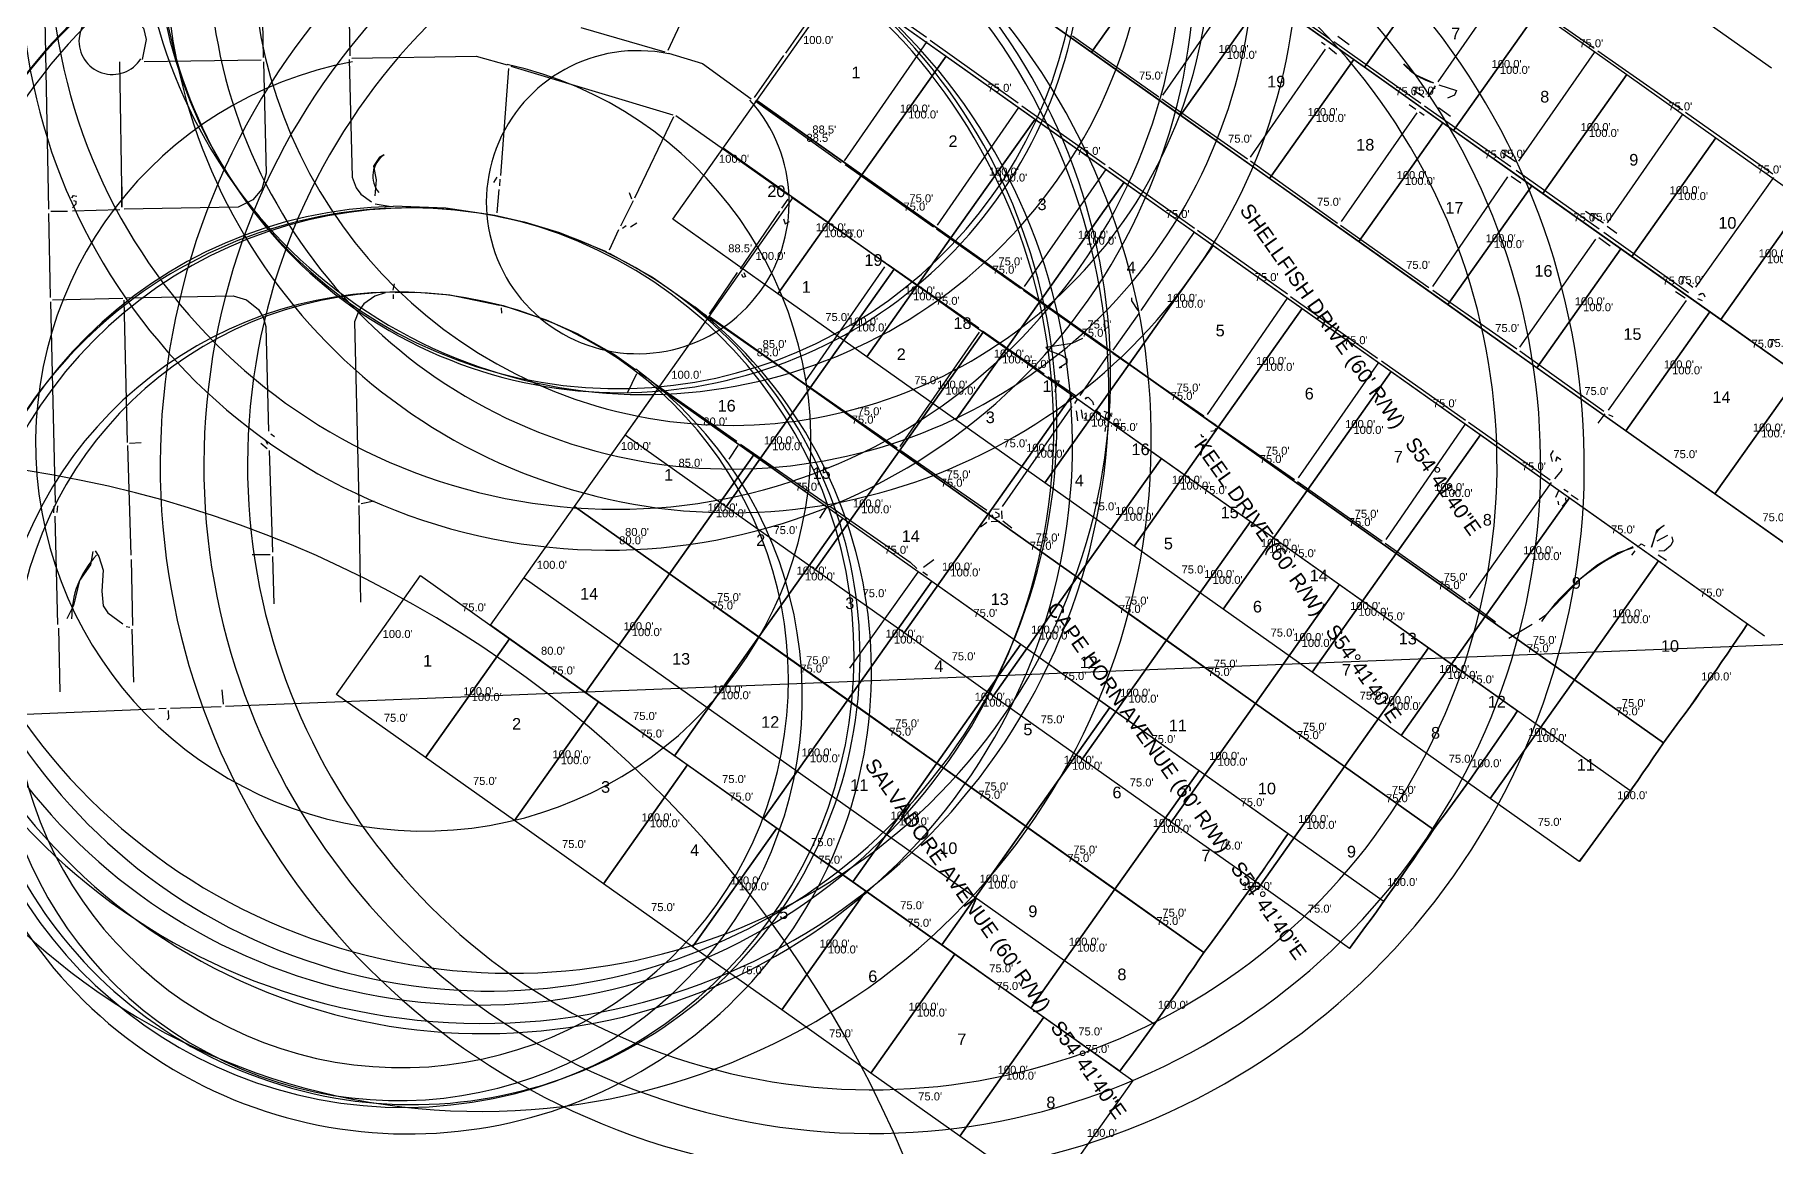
# Model space of a CAD drawing. Extents: x -873 to 1838, y -2955 to 263.
# Drawn here: x 34 to 1230, y -1863 to -1100 of the extents above; entities that cross this region are included whole.
import ezdxf

# ---------------------------------------------------------------- set-up
doc = ezdxf.new("R2010")
doc.units = 0
doc.linetypes.add('ROT_-54.69', pattern=[0])
for name, color, linetype in [('CONTROL', 1, 'CONTINUOUS'), ('CURVE', 6, 'CONTINUOUS'), ('DIM-LABELS', 3, 'CONTINUOUS'), ('LOT_LINE_APPROX', 1, 'CONTINUOUS'), ('ROW_STREET', 2, 'CONTINUOUS'), ('TEXT-LABELS', 7, 'CONTINUOUS'), ('TRACED_VECTOR', 5, 'CONTINUOUS')]:
    doc.layers.add(name, color=color, linetype=linetype)
doc.styles.get("Standard").update_dxf_attribs({"font": 'Arial'})

msp = doc.modelspace()

# ---------------------------------------------------------------- linework, layer by layer
at = {"layer": 'CONTROL'}
for centre, radius, end in [((512.358, -1038.6576), 359.27, 54.6944), ((609.1571, -1394.9948), 459.36, 56.075)]:
    msp.add_arc(centre, radius, 92.4083, end, dxfattribs=at)
at = {"layer": 'CURVE'}
for points in [[(1210.7034, -1504.398), (1207.2143, -1509.5834), (1203.7087, -1514.7577), (1200.1866, -1519.9207), (1196.648, -1525.0726), (1193.0931, -1530.2131), (1189.5218, -1535.3422), (1185.9341, -1540.4599), (1182.3301, -1545.5662), (1178.7099, -1550.6609), (1175.0734, -1555.7441), (1171.4208, -1560.8156), (1167.752, -1565.8755), (1164.067, -1570.9237), (1160.366, -1575.96), (1156.649, -1580.9846), (1152.9159, -1585.9972)], [(1052.6888, -1564.0458), (1049.1997, -1569.2312), (1045.6941, -1574.4055), (1042.172, -1579.5686), (1038.6335, -1584.7204), (1035.0785, -1589.8609), (1031.5072, -1594.99), (1027.9195, -1600.1078), (1024.3155, -1605.214), (1020.6953, -1610.3088), (1017.0588, -1615.3919), (1013.4062, -1620.4635), (1009.7374, -1625.5233), (1006.0525, -1630.5715), (1002.3514, -1635.6079), (998.6344, -1640.6324), (994.9013, -1645.6451)], [(1152.9097, -1586.0061), (1149.4206, -1591.1915), (1145.9149, -1596.3658), (1142.3929, -1601.5289), (1138.8543, -1606.6807), (1135.2994, -1611.8212), (1131.728, -1616.9503), (1128.1404, -1622.068), (1124.5364, -1627.1743), (1120.9162, -1632.269), (1117.2797, -1637.3522), (1113.627, -1642.4238), (1109.9582, -1647.4836), (1106.2733, -1652.5318), (1102.5723, -1657.5681), (1098.8552, -1662.5927), (1095.1222, -1667.6053)], [(894.9323, -1648.3838), (891.4433, -1653.5692), (887.9376, -1658.7435), (884.4155, -1663.9066), (880.877, -1669.0584), (877.322, -1674.1989), (873.7507, -1679.328), (870.163, -1684.4457), (866.5591, -1689.552), (862.9388, -1694.6467), (859.3024, -1699.7299), (855.6497, -1704.8015), (851.9809, -1709.8613), (848.296, -1714.9095), (844.595, -1719.9458), (840.8779, -1724.9704), (837.1449, -1729.983)], [(994.8951, -1645.6539), (991.406, -1650.8393), (987.9004, -1656.0136), (984.3783, -1661.1767), (980.8397, -1666.3285), (977.2848, -1671.469), (973.7134, -1676.5981), (970.1258, -1681.7159), (966.5218, -1686.8221), (962.9016, -1691.9169), (959.2651, -1697), (955.6125, -1702.0716), (951.9436, -1707.1315), (948.2587, -1712.1796), (944.5577, -1717.216), (940.8407, -1722.2405), (937.1076, -1727.2532)], [(837.1386, -1729.9919), (833.6495, -1735.1773), (830.1439, -1740.3516), (826.6218, -1745.5147), (823.0833, -1750.6665), (819.5283, -1755.807), (815.957, -1760.9361), (812.3693, -1766.0539), (808.7653, -1771.1601), (805.1451, -1776.2549), (801.5086, -1781.338), (797.856, -1786.4096), (794.1872, -1791.4694), (790.5022, -1796.5176), (786.8012, -1801.554), (783.0842, -1806.5785), (779.3511, -1811.5912)]]:
    msp.add_lwpolyline(points, dxfattribs=at)
for centre, radius, start, end in [((427.2088, -1050.1759), 403.4333, 78.5841, 67.5509), ((432.9203, -1036.546), 389.0607, 92.144, 79.3858), ((452.3323, -999.6472), 347.0985, 67.6863, 54.3516), ((512.358, -1038.6576), 389.27, 92.4083, 54.6944), ((433.9139, -1025.5983), 317.091, 92.4059, 74.1548), ((436.3018, -1027.3729), 318.1045, 74.2581, 56.8676), ((512.358, -1038.6576), 329.27, 92.4083, 54.6944), ((609.1571, -1394.9948), 489.36, 92.4083, 56.075), ((339.7101, -1378.0363), 461.1497, 79.1189, 70.3914), ((340.6628, -1347.6632), 431.0984, 89.4199, 78.8192), ((361.5528, -1332.9253), 411.3707, 70.7743, 61.445), ((609.1571, -1394.9948), 429.36, 92.4083, 56.075), ((342.2558, -1381.2636), 404.4991, 64.9137, 54.8241), ((338.4896, -1370.7806), 395.3382, 89.1034, 76.5372), ((346.3067, -1366.8257), 389.6776, 77.217, 64.8811), ((86.9349, -1103.9181), 22.9933, 22.5067, 328.1064), ((448.0036, -1214.6518), 104.0906, 78.3114, 42.269), ((300.6187, -1380.2162), 266.4692, 100.5008, 77.5168), ((1006.361, -1091.3932), 42.7932, 221.4733, 254.5878), ((283.4818, -1196.7446), 17.5719, 124.0865, 219.9304), ((290.5736, -1536.6499), 318.044, 64.2412, 51.7567), ((287.1643, -1526.9656), 309.5267, 91.3062, 78.3343), ((292.7796, -1526.5729), 307.9687, 78.8472, 64.3366), ((283.3712, -1554.1033), 277.7053, 74.9382, 54.0044), ((285.2054, -1542.8278), 266.3429, 90.8475, 75.2329), ((-90.9464, -2172.5022), 782.403, 95.7539, 88.4406), ((1161.1356, -1450.2455), 15.5846, 119.6239, 149.9324), ((120.023, -1499.6114), 61.1137, 136.0077, 181.1949), ((1190.2022, -1587.4146), 147.9061, 113.2244, 145.0135), ((-417.0776, -412.8943), 1959.86, 323.2325, 326.1563), ((-575.0922, -472.5421), 1959.86, 323.2325, 326.1563), ((-474.8714, -494.5024), 1959.86, 323.2325, 326.1563), ((-732.8487, -556.8801), 1959.86, 323.2325, 326.1563), ((-632.8859, -554.1503), 1959.86, 323.2325, 326.1563), ((-790.6424, -638.4882), 1959.86, 323.2325, 326.1563)]:
    msp.add_arc(centre, radius, start, end, dxfattribs=at)
at = {"layer": 'LOT_LINE_APPROX'}
for points in [[(756.4643, -986.6532), (817.6704, -1029.9985), (759.8767, -1111.6066), (698.6706, -1068.2613)], [(944.1129, -997.0065), (1005.319, -1040.3518), (947.5252, -1121.9599), (886.3191, -1078.6146)], [(817.6704, -1029.9985), (878.8765, -1073.3438), (821.0827, -1154.9519), (759.8767, -1111.6066)], [(1005.319, -1040.3518), (1066.5251, -1083.6971), (1008.7313, -1165.3052), (947.5252, -1121.9599)], [(587.6418, -1063.1543), (659.8486, -1114.2902), (602.0549, -1195.8983), (529.8481, -1144.7624)], [(878.8765, -1073.3438), (940.0826, -1116.6891), (882.2888, -1198.2972), (821.0827, -1154.9519)], [(1066.5251, -1083.6971), (1127.7311, -1127.0424), (1069.9374, -1208.6505), (1008.7313, -1165.3052)], [(659.8486, -1114.2902), (721.0547, -1157.6355), (663.261, -1239.2436), (602.0549, -1195.8983)], [(940.0826, -1116.6891), (1001.2887, -1160.0344), (943.4949, -1241.6425), (882.2888, -1198.2972)], [(1127.7311, -1127.0424), (1188.9372, -1170.3877), (1131.1435, -1251.9958), (1069.9374, -1208.6505)], [(529.8481, -1144.7624), (602.0549, -1195.8983), (544.2612, -1277.5065), (472.0543, -1226.3706)], [(721.0547, -1157.6355), (782.2608, -1200.9808), (724.4671, -1282.5889), (663.261, -1239.2436)], [(1001.2887, -1160.0344), (1062.4947, -1203.3797), (1004.701, -1284.9878), (943.4949, -1241.6425)], [(1188.9372, -1170.3877), (1250.1433, -1213.733), (1192.3496, -1295.3411), (1131.1435, -1251.9958)], [(602.0549, -1195.8983), (663.261, -1239.2436), (605.4673, -1320.8518), (544.2612, -1277.5065)], [(782.2608, -1200.9808), (843.4669, -1244.3261), (785.6732, -1325.9343), (724.4671, -1282.5889)], [(1062.4947, -1203.3797), (1123.7008, -1246.725), (1065.9071, -1328.3331), (1004.701, -1284.9878)], [(554.8793, -1211.504), (624.2462, -1260.6287), (566.4525, -1342.2368), (497.0856, -1293.1121)], [(1250.1433, -1213.733), (1311.3494, -1257.0783), (1253.5556, -1338.6864), (1192.3496, -1295.3411)], [(663.261, -1239.2436), (724.4671, -1282.5889), (666.6733, -1364.1971), (605.4673, -1320.8518)], [(843.4669, -1244.3261), (904.673, -1287.6714), (846.8792, -1369.2796), (785.6732, -1325.9343)], [(1123.7008, -1246.725), (1184.9069, -1290.0703), (1127.1132, -1371.6784), (1065.9071, -1328.3331)], [(624.2462, -1260.6287), (685.4523, -1303.974), (627.6586, -1385.5821), (566.4525, -1342.2368)], [(724.4671, -1282.5889), (785.6732, -1325.9343), (727.8794, -1407.5424), (666.6733, -1364.1971)], [(904.673, -1287.6714), (965.8791, -1331.0168), (908.0853, -1412.6249), (846.8792, -1369.2796)], [(1184.9069, -1290.0703), (1246.113, -1333.4156), (1188.3192, -1415.0237), (1127.1132, -1371.6784)], [(497.0856, -1293.1121), (566.4525, -1342.2368), (508.6588, -1423.8449), (439.2919, -1374.7202)], [(685.4523, -1303.974), (746.6584, -1347.3193), (688.8647, -1428.9274), (627.6586, -1385.5821)], [(785.6732, -1325.9343), (846.8792, -1369.2796), (789.0855, -1450.8877), (727.8794, -1407.5424)], [(965.8791, -1331.0168), (1027.0851, -1374.3621), (969.2914, -1455.9702), (908.0853, -1412.6249)], [(1246.113, -1333.4156), (1307.3191, -1376.7609), (1303.83, -1381.9463), (1300.3244, -1387.1206), (1296.8023, -1392.2837), (1293.2637, -1397.4355), (1289.7088, -1402.576), (1286.1374, -1407.7051), (1282.5498, -1412.8229), (1278.9458, -1417.9291), (1275.3256, -1423.0239), (1271.6891, -1428.107), (1268.0364, -1433.1786), (1264.3676, -1438.2385), (1260.6827, -1443.2866), (1256.9817, -1448.323), (1253.2646, -1453.3475), (1249.5253, -1458.369), (1188.3192, -1415.0237)], [(462.4094, -1342.077), (527.6958, -1388.312), (469.9021, -1469.9201), (404.6156, -1423.6851)], [(566.4525, -1342.2368), (627.6586, -1385.5821), (569.8648, -1467.1902), (508.6588, -1423.8449)], [(746.6584, -1347.3193), (807.8645, -1390.6646), (750.0707, -1472.2727), (688.8647, -1428.9274)], [(846.8792, -1369.2796), (908.0853, -1412.6249), (850.2916, -1494.233), (789.0855, -1450.8877)], [(1027.0851, -1374.3621), (1088.2912, -1417.7074), (1030.4975, -1499.3155), (969.2914, -1455.9702)], [(627.6586, -1385.5821), (688.8647, -1428.9274), (631.0709, -1510.5355), (569.8648, -1467.1902)], [(527.6958, -1388.312), (588.9019, -1431.6573), (531.1082, -1513.2654), (469.9021, -1469.9201)], [(807.8645, -1390.6646), (869.0706, -1434.0099), (811.2768, -1515.618), (750.0707, -1472.2727)], [(908.0853, -1412.6249), (969.2914, -1455.9702), (911.4977, -1537.5783), (850.2916, -1494.233)], [(1088.2912, -1417.7074), (1149.4973, -1461.0527), (1091.7036, -1542.6608), (1030.4975, -1499.3155)], [(404.6156, -1423.6851), (469.9021, -1469.9201), (412.1084, -1551.5282), (346.8219, -1505.2932)], [(588.9019, -1431.6573), (650.108, -1475.0026), (592.3143, -1556.6107), (531.1082, -1513.2654)], [(688.8647, -1428.9274), (750.0707, -1472.2727), (692.277, -1553.8808), (631.0709, -1510.5355)], [(869.0706, -1434.0099), (930.2766, -1477.3552), (872.4829, -1558.9633), (811.2768, -1515.618)], [(969.2914, -1455.9702), (1030.4975, -1499.3155), (972.7037, -1580.9236), (911.4977, -1537.5783)], [(298.6731, -1471.1949), (359.8792, -1514.5402), (302.0854, -1596.1483), (240.8794, -1552.803)], [(469.9021, -1469.9201), (531.1082, -1513.2654), (473.3145, -1594.8735), (412.1084, -1551.5282)], [(1149.4973, -1461.0527), (1210.7034, -1504.398), (1207.2143, -1509.5834), (1203.7087, -1514.7577), (1200.1866, -1519.9207), (1196.648, -1525.0726), (1193.0931, -1530.2131), (1189.5218, -1535.3422), (1185.9341, -1540.4599), (1182.3301, -1545.5662), (1178.7099, -1550.6609), (1175.0734, -1555.7441), (1171.4208, -1560.8156), (1167.752, -1565.8755), (1164.067, -1570.9237), (1160.366, -1575.96), (1156.649, -1580.9846), (1152.9097, -1586.0061), (1091.7036, -1542.6608)], [(650.108, -1475.0026), (711.3141, -1518.3479), (653.5204, -1599.956), (592.3143, -1556.6107)], [(750.0707, -1472.2727), (811.2768, -1515.618), (753.4831, -1597.2261), (692.277, -1553.8808)], [(930.2766, -1477.3552), (991.4827, -1520.7005), (933.689, -1602.3086), (872.4829, -1558.9633)], [(1030.4975, -1499.3155), (1091.7036, -1542.6608), (1033.9098, -1624.2689), (972.7037, -1580.9236)], [(359.8792, -1514.5402), (421.0853, -1557.8855), (363.2915, -1639.4936), (302.0854, -1596.1483)], [(531.1082, -1513.2654), (592.3143, -1556.6107), (534.5205, -1638.2188), (473.3145, -1594.8735)], [(711.3141, -1518.3479), (772.5202, -1561.6932), (714.7264, -1643.3013), (653.5204, -1599.956)], [(811.2768, -1515.618), (872.4829, -1558.9633), (814.6892, -1640.5714), (753.4831, -1597.2261)], [(991.4827, -1520.7005), (1052.6888, -1564.0458), (1049.1997, -1569.2312), (1045.6941, -1574.4055), (1042.172, -1579.5686), (1038.6335, -1584.7204), (1035.0785, -1589.8609), (1031.5072, -1594.99), (1027.9195, -1600.1078), (1024.3155, -1605.214), (1020.6953, -1610.3088), (1017.0588, -1615.3919), (1013.4062, -1620.4635), (1009.7374, -1625.5233), (1006.0525, -1630.5715), (1002.3514, -1635.6079), (998.6344, -1640.6324), (994.8951, -1645.6539), (933.689, -1602.3086)], [(1091.7036, -1542.6608), (1152.9097, -1586.0061), (1149.4206, -1591.1915), (1145.9149, -1596.3658), (1142.3929, -1601.5289), (1138.8543, -1606.6807), (1135.2994, -1611.8212), (1131.728, -1616.9503), (1128.1404, -1622.068), (1124.5364, -1627.1743), (1120.9162, -1632.269), (1117.2797, -1637.3522), (1113.627, -1642.4238), (1109.9582, -1647.4836), (1106.2733, -1652.5318), (1102.5723, -1657.5681), (1098.8552, -1662.5927), (1095.1159, -1667.6142), (1033.9098, -1624.2689)], [(421.0853, -1557.8855), (482.2913, -1601.2308), (424.4976, -1682.8389), (363.2915, -1639.4936)], [(592.3143, -1556.6107), (653.5204, -1599.956), (595.7266, -1681.5641), (534.5205, -1638.2188)], [(772.5202, -1561.6932), (833.7263, -1605.0385), (775.9325, -1686.6466), (714.7264, -1643.3013)], [(872.4829, -1558.9633), (933.689, -1602.3086), (875.8953, -1683.9167), (814.6892, -1640.5714)], [(482.2913, -1601.2308), (543.4974, -1644.5761), (485.7037, -1726.1842), (424.4976, -1682.8389)], [(653.5204, -1599.956), (714.7264, -1643.3013), (656.9327, -1724.9094), (595.7266, -1681.5641)], [(933.689, -1602.3086), (994.8951, -1645.6539), (991.406, -1650.8393), (987.9004, -1656.0136), (984.3783, -1661.1767), (980.8397, -1666.3285), (977.2848, -1671.469), (973.7134, -1676.5981), (970.1258, -1681.7159), (966.5218, -1686.8221), (962.9016, -1691.9169), (959.2651, -1697), (955.6125, -1702.0716), (951.9436, -1707.1315), (948.2587, -1712.1796), (944.5577, -1717.216), (940.8407, -1722.2405), (937.1013, -1727.262), (875.8953, -1683.9167)], [(833.7263, -1605.0385), (894.9323, -1648.3838), (891.4433, -1653.5692), (887.9376, -1658.7435), (884.4155, -1663.9066), (880.877, -1669.0584), (877.322, -1674.1989), (873.7507, -1679.328), (870.163, -1684.4457), (866.5591, -1689.552), (862.9388, -1694.6467), (859.3024, -1699.7299), (855.6497, -1704.8015), (851.9809, -1709.8613), (848.296, -1714.9095), (844.595, -1719.9458), (840.8779, -1724.9704), (837.1386, -1729.9919), (775.9325, -1686.6466)], [(543.4974, -1644.5761), (604.7035, -1687.9214), (546.9098, -1769.5295), (485.7037, -1726.1842)], [(714.7264, -1643.3013), (775.9325, -1686.6466), (718.1388, -1768.2547), (656.9327, -1724.9094)], [(604.7035, -1687.9214), (665.9096, -1731.2667), (608.1159, -1812.8748), (546.9098, -1769.5295)], [(775.9325, -1686.6466), (837.1386, -1729.9919), (833.6495, -1735.1773), (830.1439, -1740.3516), (826.6218, -1745.5147), (823.0833, -1750.6665), (819.5283, -1755.807), (815.957, -1760.9361), (812.3693, -1766.0539), (808.7653, -1771.1601), (805.1451, -1776.2549), (801.5086, -1781.338), (797.856, -1786.4096), (794.1872, -1791.4694), (790.5022, -1796.5176), (786.8012, -1801.554), (783.0842, -1806.5785), (779.3449, -1811.6), (718.1388, -1768.2547)], [(665.9096, -1731.2667), (727.1157, -1774.612), (669.3219, -1856.2201), (608.1159, -1812.8748)], [(727.1157, -1774.612), (788.3218, -1817.9573), (730.528, -1899.5654), (669.3219, -1856.2201)]]:
    msp.add_lwpolyline(points, close=True, dxfattribs=at)
at = {"layer": 'ROW_STREET'}
for p, q in [((500.1507, -927.6722), (1256.968, -1463.6398)), ((465.4744, -976.6371), (1222.2917, -1512.6047)), ((529.8481, -1144.7624), (1152.9097, -1586.0061)), ((506.7306, -1177.4057), (1129.7922, -1618.6493)), ((497.0856, -1293.1121), (994.8951, -1645.6539)), ((462.4094, -1342.077), (960.2188, -1694.6188)), ((404.6156, -1423.6851), (837.1386, -1729.9919)), ((369.9394, -1472.6499), (802.4624, -1778.9568))]:
    msp.add_line(p, q, dxfattribs=at)
at = {"layer": 'TRACED_VECTOR'}
for points in [[(1719.7839, 155.3636), (1737.2334, -255.8751), (1736.6325, -275.8788), (1738.0505, -329.7526), (1743.8834, -426.3784), (1787.8565, -1495.6615), (1786.9043, -1496.7031), (164.6757, -1560.9867)], [(-515.9278, -127.2195), (-455.013, -1585.2902), (-453.9715, -1586.2423), (115.8085, -1562.6794)], [(33.6782, -733.8308), (42.9733, -1219.3494)], [(504.5827, -1033.3335), (468.584, -1110.3608)], [(585.2172, -1060.6802), (549.5735, -1112.2212)], [(587.1662, -1059.5939), (646.4741, -1101.3817)], [(865.9312, -1061.5716), (923.6992, -1102.4297)], [(860.1738, -1066.8241), (808.5677, -1141.0556)], [(1042.4984, -1067.6345), (997.9437, -1132.0607)], [(1044.9458, -1066.5259), (1105.2729, -1108.7674)], [(1150.9009, -1068.2652), (1227.2379, -1122.2739)], [(189.9726, -1078.411), (190.6304, -1115.3386)], [(249.329, -1076.7471), (250.0091, -1114.1731)], [(108.3152, -1095.0591), (110.1682, -1102.9667), (107.283, -1116.5805)], [(408.9435, -1094.5577), (466.635, -1111.4471)], [(746.8124, -1100.3765), (806.1203, -1142.1643)], [(469.1718, -1112.3321), (492.4567, -1119.2782), (526.0165, -1143.7426)], [(646.6082, -1104.3722), (589.8549, -1186.326)], [(649.0556, -1103.2636), (709.4274, -1146.5019)], [(920.5233, -1109.564), (868.9171, -1183.7956)], [(917.8076, -1104.6916), (920.3891, -1106.5735)], [(922.9706, -1108.4554), (928.156, -1112.7175)], [(926.2807, -1104.3115), (986.1094, -1146.5754)], [(929.1147, -1100.6885), (936.8592, -1106.3341)], [(1105.4071, -1111.7579), (1053.3249, -1186.5102)], [(1107.8544, -1110.6492), (1165.6, -1151.0089)], [(91.8768, -1118.2705), (93.3581, -1218.088), (93.7289, -1204.0876)], [(190.7645, -1118.3291), (192.6902, -1194.654), (189.6932, -1205.7756), (183.5268, -1213.0441), (173.2613, -1217.9994), (94.9204, -1219.5162)], [(108.8453, -1118.0087), (189.2022, -1116.9009)], [(249.6224, -1116.6875), (251.7494, -1197.4982), (254.5768, -1204.8626), (257.7686, -1209.2142), (264.9924, -1214.3838)], [(251.5714, -1115.6013), (336.9125, -1114.2699), (358.159, -1120.3087)], [(359.2676, -1122.7561), (353.5829, -1196.4258)], [(360.6958, -1121.1937), (472.0692, -1154.6528)], [(548.1453, -1113.7835), (527.9655, -1142.6563)], [(974.4129, -1119.632), (982.7453, -1127.2489), (994.9756, -1132.6933)], [(996.0619, -1134.6423), (990.9147, -1142.3645)], [(998.5316, -1134.032), (1010.6948, -1137.9812), (1009.3337, -1141.0388), (1004.439, -1143.256)], [(528.5757, -1145.126), (587.906, -1187.4123)], [(808.181, -1143.5701), (866.9682, -1184.8818)], [(978.157, -1147.4316), (982.7993, -1150.7192)], [(981.2211, -1137.8051), (988.4226, -1142.4763)], [(472.6347, -1156.1257), (445.6652, -1211.7723)], [(474.0852, -1155.0618), (551.4414, -1209.5243)], [(709.5616, -1149.4924), (653.7604, -1230.4046)], [(712.0089, -1148.3838), (769.2561, -1188.7658)], [(983.4095, -1153.189), (931.3273, -1227.9413)], [(985.3808, -1152.6011), (988.4831, -1154.959)], [(988.6909, -1148.4573), (1047.9988, -1190.2451)], [(998.2279, -1149.5277), (1006.4932, -1155.6494)], [(1166.2326, -1153.977), (1114.1504, -1228.7293)], [(1168.1815, -1152.8907), (1228.0102, -1195.1546)], [(273.5297, -1182.0379), (270.6063, -1183.6673), (266.3889, -1189.8495), (268.3089, -1199.2524), (267.3056, -1210.2846)], [(1042.069, -1180.5227), (1051.3312, -1186.5996)], [(590.4651, -1188.7957), (651.313, -1231.5133)], [(769.8887, -1191.7339), (713.589, -1272.6685)], [(771.8376, -1190.6477), (830.6471, -1232.4578)], [(869.0289, -1186.2876), (928.88, -1229.0499)], [(1051.5995, -1192.5806), (1108.8467, -1232.9626)], [(351.1356, -1197.5344), (348.8, -1201.1352)], [(352.5125, -1205.9628), (351.2343, -1222.0016)], [(353.1963, -1198.9403), (352.8991, -1203.4484)], [(441.9974, -1207.9415), (443.6939, -1212.3602)], [(1045.8197, -1197.3347), (994.2583, -1272.5631)], [(1048.2895, -1196.7245), (1054.9925, -1201.418)], [(1228.6204, -1197.6243), (1175.0653, -1272.9421)], [(60.0377, -1210.0938), (59.108, -1211.6337), (60.0377, -1210.0938), (62.5522, -1210.4804)], [(60.1943, -1213.5827), (61.7119, -1214.014), (61.8013, -1216.0077), (59.421, -1218.6116)], [(59.5105, -1220.6052), (91.9299, -1219.6503)], [(267.5515, -1215.7672), (277.1109, -1217.3361)], [(280.1014, -1217.2019), (316.1216, -1218.5826), (349.8062, -1223.5639)], [(444.7578, -1213.8107), (436.0481, -1231.1817)], [(551.0771, -1212.5371), (546.8597, -1218.7194)], [(553.5022, -1210.9301), (617.9507, -1255.9832)], [(43.1074, -1222.3399), (44.2058, -1280.2234)], [(44.5356, -1220.7776), (56.0215, -1220.7618)], [(352.343, -1224.4489), (369.9888, -1228.1521), (394.2929, -1235.552), (426.3416, -1248.5974)], [(440.0355, -1231.0029), (437.6105, -1232.6099)], [(447.4446, -1229.1722), (443.0707, -1231.8655)], [(545.4539, -1220.7801), (518.2674, -1260.4551)], [(548.1919, -1226.1509), (549.3453, -1229.5951), (552.2687, -1227.9657)], [(930.9407, -1230.4557), (991.7886, -1273.1733)], [(1099.3162, -1220.9047), (1111.6583, -1228.8411)], [(1114.2622, -1231.2214), (1120.9652, -1235.9149)], [(434.6647, -1233.7409), (428.2905, -1247.5112)], [(653.3737, -1232.9191), (711.1417, -1273.7771)], [(830.2829, -1235.4707), (793.7317, -1289.0501)], [(832.7079, -1233.8636), (894.5973, -1277.5333)], [(1106.1692, -1240.0746), (1054.0646, -1314.3285)], [(1108.6166, -1238.966), (1116.3611, -1244.6116)], [(1111.949, -1235.3205), (1170.2377, -1276.6547)], [(428.9007, -1249.9809), (458.0931, -1266.151), (487.4866, -1286.8069)], [(516.3855, -1263.0366), (497.1802, -1291.3662)], [(520.8712, -1262.8353), (522.0022, -1265.7811), (520.5293, -1266.3466), (519.4431, -1264.3977)], [(617.5865, -1258.9961), (563.1687, -1337.3491)], [(620.0115, -1257.389), (682.3993, -1301.0364)], [(96.153, -1280.3901), (170.0081, -1279.0746), (179.1138, -1281.6626), (187.4015, -1288.2827), (190.6379, -1293.6312), (192.4238, -1300.0435), (194.1483, -1371.8826)], [(274.289, -1276.8936), (267.4006, -1279.2003), (259.6496, -1284.5422), (256.3619, -1289.1845), (253.2083, -1296.8173), (256.2837, -1421.0349), (256.6032, -1417.0252)], [(280.5001, -1270.622), (279.7045, -1275.1524)], [(279.8387, -1278.1429), (279.9729, -1281.1334)], [(281.2669, -1276.5806), (296.2417, -1276.4082), (318.8047, -1278.3926), (353.0771, -1285.3452)], [(713.2024, -1275.1829), (771.4911, -1316.517)], [(896.6804, -1279.4375), (956.5091, -1321.7014)], [(994.3701, -1275.0552), (1052.1157, -1315.4148)], [(1161.2215, -1276.0603), (1167.9021, -1280.2554)], [(1168.9278, -1269.7215), (1173.0717, -1273.0316)], [(1178.7555, -1277.2714), (1177.305, -1278.3353), (1180.2507, -1277.2043), (1181.3594, -1279.6517)], [(44.34, -1283.2139), (47.5206, -1420.9111)], [(45.7682, -1281.6515), (94.1593, -1280.4795)], [(94.7248, -1281.9524), (97.1135, -1379.7316)], [(354.1634, -1287.2942), (354.3199, -1290.7831)], [(355.5916, -1285.7319), (384.9916, -1295.4002), (406.3947, -1304.9279), (432.0087, -1319.2608), (446.4562, -1329.6)], [(490.0905, -1289.1872), (495.2312, -1292.4525)], [(792.3259, -1291.1108), (774.4816, -1316.3829)], [(787.3482, -1280.3469), (787.4377, -1282.3405), (791.738, -1289.1395)], [(894.233, -1280.5462), (839.3839, -1360.4168)], [(1168.49, -1282.2267), (1114.9349, -1357.5445)], [(1176.4199, -1280.8721), (1179.4775, -1282.2332)], [(497.292, -1293.8583), (561.2198, -1338.4354)], [(684.9809, -1302.9182), (727.2597, -1332.485)], [(682.5335, -1304.0269), (628.1157, -1382.3799)], [(753.6441, -1308.3281), (746.302, -1311.654), (728.4484, -1314.4526), (730.0331, -1316.3792), (739.6819, -1319.9417), (742.7842, -1322.2996), (742.9183, -1325.2901), (737.5699, -1328.5266), (739.5412, -1327.9387)], [(771.6029, -1319.0091), (751.8992, -1347.3611)], [(774.5711, -1318.3766), (836.9366, -1361.5254)], [(957.1417, -1324.6695), (901.7718, -1404.0641)], [(959.0906, -1323.5833), (1016.8585, -1364.4413)], [(1054.1764, -1316.8206), (1111.9667, -1358.1771)], [(447.0888, -1332.5681), (440.6923, -1345.84)], [(449.0378, -1331.4818), (454.2008, -1335.2456)], [(457.3031, -1337.6035), (516.0902, -1378.9152)], [(729.8412, -1334.3669), (749.4294, -1347.9713)], [(563.7789, -1339.8188), (626.1668, -1383.4662)], [(750.0173, -1349.9427), (748.1578, -1353.0226)], [(756.452, -1348.6552), (755.4999, -1349.6967), (757.4488, -1348.6104), (760.5735, -1351.4668), (761.1837, -1353.9365)], [(746.2536, -1355.1057), (698.3888, -1423.6758)], [(749.3782, -1357.962), (750.1897, -1364.9175)], [(752.8448, -1357.3071), (753.6115, -1363.2658)], [(756.5126, -1361.1379), (755.1291, -1363.6971)], [(762.3371, -1357.3807), (765.9378, -1359.7163)], [(768.3628, -1358.1092), (771.9188, -1359.448), (773.5258, -1361.873)], [(769.5608, -1362.5503), (772.12, -1363.9337)], [(839.0197, -1363.4297), (845.2019, -1367.6471)], [(1112.5546, -1360.1484), (1107.8387, -1366.353)], [(1115.069, -1360.535), (1118.1266, -1361.8961)], [(195.733, -1373.8092), (198.3145, -1375.6911)], [(768.1103, -1363.6142), (769.2189, -1366.0615)], [(769.3531, -1369.052), (768.9888, -1372.0649)], [(775.7431, -1366.7677), (780.8838, -1370.033)], [(835.0035, -1374.0977), (835.5689, -1375.5706), (837.0642, -1375.5035)], [(845.3137, -1370.1392), (844.3839, -1371.6792), (841.9142, -1372.2894)], [(847.7834, -1369.529), (899.3244, -1405.1728)], [(1016.4943, -1367.4542), (962.0989, -1446.3056)], [(1018.9193, -1365.8471), (1075.1249, -1405.277)], [(97.203, -1381.7252), (99.5824, -1457.0309)], [(98.6311, -1380.1629), (106.6058, -1379.8052)], [(189.0235, -1380.1032), (193.1897, -1383.9117)], [(191.9245, -1377.9754), (193.5539, -1380.8988)], [(194.752, -1385.3399), (196.8855, -1455.163)], [(516.7228, -1381.8834), (510.6459, -1391.1456)], [(518.6718, -1380.7971), (577.4365, -1421.6104)], [(628.2275, -1384.872), (688.0115, -1426.139)], [(1077.221, -1385.2062), (1075.3615, -1388.2861), (1076.5596, -1392.7271)], [(1082.7642, -1397.443), (1082.8313, -1398.9383), (1078.093, -1404.6444)], [(1079.9143, -1389.5801), (1079.0517, -1392.6154), (1079.9143, -1389.5801), (1082.4959, -1391.462)], [(901.3851, -1406.5786), (959.6515, -1447.4143)], [(1075.7128, -1407.2483), (1019.346, -1486.6876)], [(49.1277, -1423.3361), (48.8305, -1427.8442)], [(256.3731, -1423.0285), (257.3532, -1489.4074)], [(266.7281, -1420.0669), (257.8237, -1421.9646)], [(1080.9429, -1412.5073), (1078.6744, -1417.6033)], [(1080.2814, -1420.0283), (1080.8916, -1422.498)], [(1085.6746, -1417.7887), (1085.8087, -1420.7792), (1083.4284, -1423.383)], [(1084.4094, -1411.8524), (1087.4894, -1413.7119)], [(1089.5725, -1415.6161), (1094.2147, -1418.9038)], [(46.6356, -1423.4479), (46.3384, -1427.956)], [(47.447, -1430.4034), (49.2833, -1504.7346)], [(577.5707, -1424.6009), (572.8995, -1431.8024)], [(580.018, -1423.4923), (635.1821, -1461.9701), (639.8691, -1466.2546)], [(687.8932, -1434.6344), (683.5416, -1437.8262)], [(689.6185, -1428.564), (689.299, -1432.5737)], [(690.8613, -1434.0019), (696.8423, -1433.7336)], [(693.5611, -1427.3883), (696.1203, -1428.7717), (696.2097, -1430.7654), (692.7655, -1431.9188), (691.6569, -1429.4714)], [(692.4749, -1425.4393), (696.4622, -1425.2605)], [(698.0245, -1426.6886), (698.2705, -1432.1712)], [(698.836, -1433.6441), (705.0406, -1438.36)], [(1153.4462, -1436.7229), (1148.1202, -1440.4577), (1144.6247, -1451.6018), (1147.7112, -1442.4738)], [(1155.7529, -1443.6113), (1148.4332, -1447.4356)], [(1158.7882, -1444.474), (1159.4207, -1447.4421), (1158.0596, -1450.4997), (1153.7304, -1454.1898), (1149.7431, -1454.3687)], [(73.5082, -1454.7047), (71.917, -1463.7656), (64.4118, -1474.5901), (60.1879, -1491.7599), (55.6062, -1500.955)], [(74.9811, -1454.1392), (77.652, -1458.0147), (80.5689, -1467.3728), (79.7221, -1481.894), (80.6677, -1491.84), (83.8818, -1496.69), (94.2079, -1504.2175)], [(182.9745, -1456.7858), (195.4573, -1456.7253)], [(197.0196, -1458.1535), (197.9745, -1490.5729)], [(961.7122, -1448.8201), (1016.8987, -1487.7962)], [(1132.1643, -1452.1608), (1121.8317, -1455.6208), (1107.237, -1464.2663), (1096.1535, -1473.2536), (1071.3314, -1498.8387), (1067.4558, -1501.5097)], [(1133.2506, -1454.1097), (1130.8927, -1457.212)], [(1137.5351, -1449.4227), (1135.1325, -1451.5282), (1137.5351, -1449.4227), (1140.0943, -1450.8062)], [(1149.3564, -1456.8831), (1155.0179, -1460.6245)], [(99.7165, -1460.0214), (100.7544, -1505.4221)], [(640.4793, -1468.7243), (593.4996, -1534.7576)], [(643.9682, -1468.5678), (647.0705, -1470.9257)], [(651.5851, -1460.2354), (644.3325, -1465.5549)], [(1018.9594, -1489.2021), (1037.5508, -1502.8512)], [(96.291, -1506.1217), (98.8054, -1506.5083)], [(1062.6058, -1504.7238), (1046.5605, -1514.4331)], [(49.8935, -1507.2043), (50.8643, -1551.1097)], [(100.3677, -1507.9365), (101.5016, -1544.3433)], [(162.1677, -1549.6125), (163.1133, -1559.5585)], [(118.799, -1562.5453), (123.7831, -1562.3217)], [(125.3455, -1563.7499), (125.5914, -1569.2325), (124.6393, -1570.274)], [(126.7736, -1562.1875), (161.6852, -1561.1208)]]:
    msp.add_lwpolyline(points, dxfattribs=at)

# ---------------------------------------------------------------- texts
at = {"layer": 'DIM-LABELS'}
for s, p in [("100.0'", (561.6012, -1105.9812)), ("100.0'", (847.1233, -1112.1251)), ("100.0'", (852.8359, -1116.1706)), ("75.0'", (1095.1053, -1108.226)), ("100.0'", (1034.7719, -1122.4783)), ("100.0'", (1040.4845, -1126.5239)), ("75.0'", (688.4289, -1138.8192)), ("75.0'", (792.5025, -1130.423)), ("75.0'", (968.6628, -1141.218)), ("75.0'", (980.1511, -1140.7762)), ("100.0'", (628.0955, -1153.0715)), ("75.0'", (1156.3114, -1151.5713)), ("100.0'", (633.8081, -1157.1171)), ("100.0'", (908.3294, -1155.4704)), ("100.0'", (914.042, -1159.5159)), ("100.0'", (1095.978, -1165.8236)), ("88.5'", (563.9287, -1173.1867)), ("88.5'", (567.9743, -1167.4741)), ("75.0'", (853.7086, -1173.7683)), ("100.0'", (1101.6905, -1169.8692)), ("100.0'", (503.8075, -1187.5893)), ("75.0'", (749.635, -1182.1645)), ("75.0'", (1029.8689, -1184.5633)), ("75.0'", (1041.3571, -1184.1215)), ("100.0'", (689.3016, -1196.4168)), ("100.0'", (695.0141, -1200.4624)), ("100.0'", (969.5355, -1198.8157)), ("75.0'", (1217.5175, -1194.9166)), ("100.0'", (975.2481, -1202.8612)), ("100.0'", (1157.1841, -1209.169)), ("100.0'", (1162.8966, -1213.2145)), ("75.0'", (630.6352, -1220.4273)), ("75.0'", (634.6807, -1214.7147)), ("75.0'", (810.8411, -1225.5098)), ("75.0'", (914.9147, -1217.1136)), ("100.0'", (570.3018, -1234.6796)), ("75.0'", (1091.075, -1227.9086)), ("75.0'", (1102.5632, -1227.4669)), ("88.5'", (510.1805, -1249.0822)), ("100.0'", (576.0143, -1238.7252)), ("85.0'", (587.54, -1238.9226)), ("100.0'", (750.5077, -1239.7621)), ("100.0'", (756.2202, -1243.8077)), ("100.0'", (1030.7416, -1242.161)), ("100.0'", (1036.4541, -1246.2065)), ("100.0'", (528.8388, -1254.3308)), ("75.0'", (695.8868, -1258.06)), ("75.0'", (976.1207, -1260.4589)), ("100.0'", (1218.3901, -1252.5143)), ("100.0'", (1224.1027, -1256.5598)), ("75.0'", (691.8413, -1263.7726)), ("75.0'", (872.0472, -1268.8551)), ("75.0'", (1152.2811, -1271.2539)), ("75.0'", (1163.7693, -1270.8122)), ("100.0'", (631.5078, -1278.0249)), ("100.0'", (637.2204, -1282.0705)), ("75.0'", (652.8265, -1285.1576)), ("100.0'", (811.7137, -1283.1074)), ("75.0'", (576.887, -1296.3228)), ("100.0'", (817.4263, -1287.153)), ("100.0'", (1091.9477, -1285.5063)), ("100.0'", (1097.6602, -1289.5518)), ("100.0'", (592.4931, -1299.4099)), ("100.0'", (598.2056, -1303.4555)), ("75.0'", (753.0473, -1307.1179)), ("75.0'", (757.0929, -1301.4053)), ("75.0'", (1037.3268, -1303.8042)), ("85.0'", (529.7463, -1320.5307)), ("85.0'", (533.7918, -1314.8182)), ("75.0'", (933.2532, -1312.2004)), ("75.0'", (1213.4872, -1314.5992)), ("75.0'", (1224.9754, -1314.1575)), ("100.0'", (692.7139, -1321.3702)), ("100.0'", (698.4265, -1325.4158)), ("75.0'", (714.0326, -1328.5029)), ("100.0'", (872.9198, -1326.4527)), ("100.0'", (878.6324, -1330.4983)), ("100.0'", (1153.1537, -1328.8516)), ("100.0'", (1158.8663, -1332.8971)), ("100.0'", (471.045, -1335.9389)), ("75.0'", (638.0931, -1339.6681)), ("100.0'", (653.6992, -1342.7552)), ("75.0'", (818.299, -1344.7506)), ("100.0'", (659.4117, -1346.8008)), ("75.0'", (814.2534, -1350.4632)), ("75.0'", (994.4593, -1355.5457)), ("75.0'", (1098.5329, -1347.1495)), ("80.0'", (493.0298, -1368.0507)), ("75.0'", (595.0328, -1366.7657)), ("75.0'", (599.0783, -1361.0531)), ("100.0'", (753.92, -1364.7155)), ("100.0'", (759.6326, -1368.7611)), ("100.0'", (534.6993, -1381.0181)), ("75.0'", (775.2387, -1371.8482)), ("100.0'", (934.1259, -1369.798)), ("100.0'", (939.8385, -1373.8436)), ("100.0'", (1214.3598, -1372.1969)), ("100.0'", (1220.0724, -1376.2424)), ("100.0'", (436.3688, -1384.9038)), ("100.0'", (540.4119, -1385.0636)), ("75.0'", (699.2992, -1383.0134)), ("100.0'", (714.9052, -1386.1006)), ("100.0'", (720.6178, -1390.1461)), ("75.0'", (879.5051, -1388.0959)), ("75.0'", (1159.739, -1390.4948)), ("85.0'", (475.9981, -1396.4263)), ("75.0'", (660.2844, -1404.3985)), ("75.0'", (875.4595, -1393.8085)), ("75.0'", (1055.6654, -1398.891)), ("75.0'", (556.2761, -1412.8409)), ("75.0'", (656.2388, -1410.111)), ("100.0'", (815.1261, -1408.0608)), ("100.0'", (820.8387, -1412.1064)), ("75.0'", (836.4447, -1415.1935)), ("100.0'", (995.332, -1413.1433)), ("100.0'", (495.9427, -1427.0932)), ("100.0'", (595.9054, -1424.3634)), ("100.0'", (601.618, -1428.4089)), ("75.0'", (760.5052, -1426.3587)), ("100.0'", (1001.0446, -1417.1889)), ("100.0'", (501.6553, -1431.1388)), ("100.0'", (776.1113, -1429.4459)), ("100.0'", (781.8239, -1433.4914)), ("75.0'", (936.6656, -1437.1538)), ("75.0'", (940.7111, -1431.4412)), ("75.0'", (1220.9451, -1433.8401)), ("80.0'", (435.2361, -1449.6589)), ("80.0'", (439.2816, -1443.9463)), ("75.0'", (541.2846, -1442.6613)), ("75.0'", (721.4905, -1447.7438)), ("100.0'", (876.3322, -1451.4061)), ("75.0'", (1116.8715, -1442.2363)), ("75.0'", (617.4822, -1456.1862)), ("75.0'", (717.4449, -1453.4563)), ("100.0'", (882.0447, -1455.4517)), ("75.0'", (897.6508, -1458.5388)), ("100.0'", (1056.5381, -1456.4886)), ("100.0'", (1062.2506, -1460.5342)), ("100.0'", (378.575, -1466.5119)), ("100.0'", (557.1488, -1470.4385)), ("100.0'", (562.8613, -1474.4841)), ("100.0'", (657.1115, -1467.7087)), ("100.0'", (662.8241, -1471.7542)), ("75.0'", (821.7113, -1469.704)), ("100.0'", (837.3174, -1472.7912)), ("75.0'", (1001.9172, -1474.7865)), ("75.0'", (502.5279, -1488.7364)), ("75.0'", (602.4907, -1486.0066)), ("100.0'", (843.03, -1476.8367)), ("75.0'", (997.8717, -1480.4991)), ("75.0'", (1178.0776, -1485.5816)), ("75.0'", (327.2534, -1495.7238)), ("75.0'", (498.4824, -1494.449)), ("75.0'", (678.6883, -1499.5315)), ("75.0'", (778.651, -1496.8016)), ("75.0'", (782.6966, -1491.0891)), ("100.0'", (937.5383, -1494.7514)), ("100.0'", (943.2508, -1498.797)), ("100.0'", (1117.7442, -1499.8339)), ("100.0'", (438.149, -1508.7013)), ("100.0'", (718.3176, -1511.054)), ("75.0'", (958.8569, -1501.8841)), ("100.0'", (1123.4567, -1503.8795)), ("100.0'", (272.6325, -1514.0217)), ("100.0'", (443.8615, -1512.7469)), ("100.0'", (618.3549, -1513.7838)), ("100.0'", (624.0674, -1517.8294)), ("100.0'", (724.0302, -1515.0995)), ("75.0'", (882.9174, -1513.0493)), ("100.0'", (898.5235, -1516.1365)), ("100.0'", (904.2361, -1520.182)), ("75.0'", (1059.0777, -1523.8444)), ("75.0'", (1063.1233, -1518.1318)), ("80.0'", (381.4879, -1525.5544)), ("75.0'", (563.734, -1532.0817)), ("75.0'", (663.6967, -1529.3519)), ("75.0'", (843.9027, -1534.4344)), ("75.0'", (388.4594, -1539.0691)), ("75.0'", (559.6885, -1537.7943)), ("75.0'", (739.8944, -1542.8768)), ("75.0'", (839.8571, -1540.1469)), ("100.0'", (998.7443, -1538.0967)), ("100.0'", (1004.4569, -1542.1423)), ("75.0'", (1020.063, -1545.2294)), ("100.0'", (1178.9502, -1543.1792)), ("100.0'", (328.126, -1553.3215)), ("100.0'", (333.8386, -1557.367)), ("100.0'", (499.355, -1552.0466)), ("100.0'", (505.0676, -1556.0922)), ("100.0'", (679.5609, -1557.1291)), ("100.0'", (779.5237, -1554.3993)), ("100.0'", (785.2362, -1558.4448)), ("75.0'", (944.1235, -1556.3946)), ("100.0'", (959.7296, -1559.4818)), ("75.0'", (273.5052, -1571.6194)), ("75.0'", (444.7342, -1570.3445)), ("100.0'", (685.2735, -1561.1747)), ("100.0'", (965.4421, -1563.5273)), ("75.0'", (1120.2838, -1567.1897)), ("75.0'", (1124.3294, -1561.4771)), ("75.0'", (449.6655, -1582.4144)), ("75.0'", (620.8945, -1581.1396)), ("75.0'", (624.9401, -1575.427)), ("75.0'", (724.9028, -1572.6972)), ("75.0'", (901.0632, -1583.4922)), ("75.0'", (905.1087, -1577.7797)), ("100.0'", (1059.9504, -1581.442)), ("100.0'", (560.5611, -1595.392)), ("75.0'", (801.1004, -1586.2221)), ("100.0'", (1065.663, -1585.4876)), ("100.0'", (389.3321, -1596.6668)), ("100.0'", (395.0447, -1600.7123)), ("100.0'", (566.2737, -1599.4375)), ("100.0'", (740.767, -1600.4744)), ("100.0'", (746.4796, -1604.52)), ("100.0'", (840.7298, -1597.7446)), ("100.0'", (846.4423, -1601.7901)), ("75.0'", (1005.3296, -1599.7399)), ("100.0'", (1020.9357, -1602.8271)), ("75.0'", (334.7113, -1614.9647)), ("75.0'", (505.9403, -1613.6899)), ("75.0'", (686.1462, -1618.7723)), ("75.0'", (786.1089, -1616.0425)), ("75.0'", (510.8716, -1625.7597)), ("75.0'", (682.1006, -1624.4849)), ("75.0'", (862.3065, -1629.5674)), ("75.0'", (962.2693, -1626.8375)), ("75.0'", (966.3148, -1621.125)), ("100.0'", (1121.1565, -1624.7874)), ("100.0'", (450.5382, -1640.0121)), ("100.0'", (456.2508, -1644.0576)), ("100.0'", (621.7672, -1638.7373)), ("100.0'", (627.4798, -1642.7828)), ("100.0'", (801.9731, -1643.8198)), ("100.0'", (901.9358, -1641.0899)), ("75.0'", (1066.5357, -1643.0853)), ("100.0'", (807.6857, -1647.8653)), ("100.0'", (907.6484, -1645.1354)), ("75.0'", (395.9173, -1658.31)), ("75.0'", (567.1464, -1657.0352)), ("75.0'", (743.3067, -1667.8302)), ("75.0'", (747.3523, -1662.1177)), ("75.0'", (847.315, -1659.3878)), ("75.0'", (572.0777, -1669.105)), ("100.0'", (511.7443, -1683.3574)), ("100.0'", (517.4568, -1687.4029)), ("100.0'", (682.9733, -1682.0826)), ("100.0'", (688.6859, -1686.1281)), ("100.0'", (863.1792, -1687.1651)), ("100.0'", (963.1419, -1684.4352)), ("75.0'", (457.1234, -1701.6553)), ("75.0'", (628.3524, -1700.3805)), ("75.0'", (908.5211, -1702.7331)), ("75.0'", (633.2838, -1712.4503)), ("75.0'", (804.5128, -1711.1755)), ("75.0'", (808.5583, -1705.463)), ("100.0'", (572.9504, -1726.7027)), ("100.0'", (744.1794, -1725.4279)), ("100.0'", (578.6629, -1730.7482)), ("100.0'", (749.8919, -1729.4734)), ("75.0'", (518.3295, -1745.0006)), ("75.0'", (689.5585, -1743.7258)), ("75.0'", (694.4899, -1755.7956)), ("100.0'", (634.1564, -1770.048)), ("100.0'", (639.869, -1774.0935)), ("100.0'", (805.3855, -1768.7732)), ("75.0'", (750.7646, -1787.0711)), ("75.0'", (579.5356, -1788.3459)), ("75.0'", (755.6959, -1799.1409)), ("100.0'", (695.3625, -1813.3933)), ("100.0'", (701.0751, -1817.4388)), ("75.0'", (640.7417, -1831.6912)), ("100.0'", (756.5686, -1856.7386))]:
    msp.add_text(s, height=5.5, dxfattribs=at).set_placement(p)
at = {"layer": 'ROW_STREET', "linetype": 'ROT_-54.69'}
for s, p in [('SHELLFISH DRIVE (60\' R/W)   S54%%d41\'40"E', (861.2212, -1220.1385)), ('KEEL DRIVE (60\' R/W)   S54%%d41\'40"E', (829.8201, -1381.7059)), ('CAPE HORN AVENUE (60\' R/W)   S54%%d41\'40"E', (728.6522, -1493.8654)), ('SALVADORE AVENUE (60\' R/W)   S54%%d41\'40"E', (603.539, -1601.3209))]:
    msp.add_text(s, height=10, rotation=-54.69, dxfattribs=at).set_placement(p)
at = {"layer": 'TEXT-LABELS'}
for s, p in [('7', (1007.0251, -1102.8285)), ('1', (594.8483, -1129.5263)), ('19', (880.5827, -1135.8205)), ('8', (1068.2312, -1146.1738)), ('2', (661.5548, -1176.7669)), ('18', (941.7887, -1179.1658)), ('9', (1129.4373, -1189.5191)), ('20', (537.0546, -1211.1344)), ('3', (722.7609, -1220.1122)), ('17', (1002.9948, -1222.5111)), ('10', (1190.6434, -1232.8644)), ('19', (603.7611, -1258.375)), ('4', (783.967, -1263.4575)), ('16', (1064.2009, -1265.8564)), ('1', (560.6659, -1276.8704)), ('18', (664.9672, -1301.7204)), ('5', (845.1731, -1306.8028)), ('15', (1125.407, -1309.2017)), ('2', (625.9524, -1323.1054)), ('17', (726.1732, -1345.0657)), ('16', (502.8722, -1358.4785)), ('6', (906.3792, -1350.1482)), ('14', (1186.6131, -1352.547)), ('3', (687.1585, -1366.4507)), ('16', (787.3793, -1388.411)), ('7', (967.5852, -1393.4935)), ('1', (466.1557, -1405.9985)), ('15', (568.1587, -1404.7135)), ('4', (748.3646, -1409.796)), ('15', (848.5854, -1431.7563)), ('8', (1028.7913, -1436.8388)), ('2', (529.402, -1450.7887)), ('14', (629.3648, -1448.0588)), ('5', (809.5707, -1453.1413)), ('14', (909.7915, -1475.1016)), ('14', (408.362, -1487.6066)), ('9', (1089.9974, -1480.1841)), ('3', (590.6081, -1494.134)), ('13', (690.5708, -1491.4041)), ('6', (870.7767, -1496.4866)), ('13', (970.9976, -1518.4469)), ('10', (1151.2035, -1523.5294)), ('1', (300.3793, -1533.6716)), ('13', (471.6083, -1532.3968)), ('4', (651.8142, -1537.4793)), ('12', (751.7769, -1534.7494)), ('7', (931.9828, -1539.8319)), ('12', (1032.2037, -1561.7922)), ('2', (361.5853, -1577.0169)), ('12', (532.8144, -1575.7421)), ('5', (713.0203, -1580.8246)), ('11', (812.983, -1578.0947)), ('8', (993.1889, -1583.1772)), ('11', (1093.4097, -1605.1375)), ('3', (422.7914, -1620.3622)), ('11', (594.0204, -1619.0874)), ('10', (874.1891, -1621.44)), ('6', (774.2264, -1624.1699)), ('4', (483.9975, -1663.7075)), ('10', (655.2265, -1662.4327)), ('7', (835.4324, -1667.5152)), ('9', (935.3952, -1664.7853)), ('9', (716.4326, -1705.778)), ('5', (545.2036, -1707.0528)), ('6', (606.4097, -1750.3981)), ('8', (777.6387, -1749.1233)), ('7', (667.6158, -1793.7434)), ('8', (728.8218, -1837.0887))]:
    msp.add_text(s, height=8, dxfattribs=at).set_placement(p)

doc.saveas('drawing.dxf')
